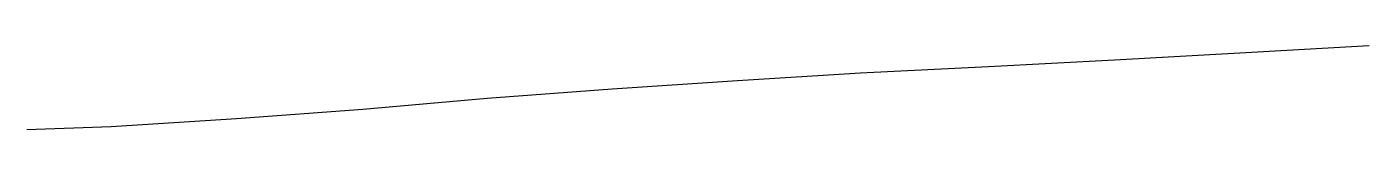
# Model space of a CAD drawing. Extents: x 103 to 210, y 32 to 260.
# Drawn here: x 103.3 to 210.4, y 253.2 to 259.9 of the extents above.
import ezdxf

# ---------------------------------------------------------------- set-up
doc = ezdxf.new("R2010")
doc.units = 0
doc.layers.add('Ebene_2', color=7, linetype='CONTINUOUS')

msp = doc.modelspace()

# ---------------------------------------------------------------- linework, layer by layer
at = {"layer": 'Ebene_2', "color": 7}
for p, q in [((190.082088, 258.805992), (200.060151, 259.358351)), ((200.060151, 259.358351), (210.376756, 259.946342)), ((210.376756, 259.946342), (210.376756, 259.946342)), ((169.80524, 257.754731), (180.032753, 258.271454)), ((180.032753, 258.271454), (190.082088, 258.805992)), ((150.027296, 256.489659), (160.023175, 257.148921)), ((160.023175, 257.148921), (169.80524, 257.754731)), ((140.049233, 255.759121), (150.027296, 256.489659)), ((120.057472, 254.119867), (130.142443, 254.886041)), ((130.142443, 254.886041), (140.049233, 255.759121)), ((110.061592, 253.496237), (120.057472, 254.119867)), ((103.344218, 253.246787), (110.061592, 253.496237))]:
    msp.add_line(p, q, dxfattribs=at)

doc.saveas('drawing.dxf')
